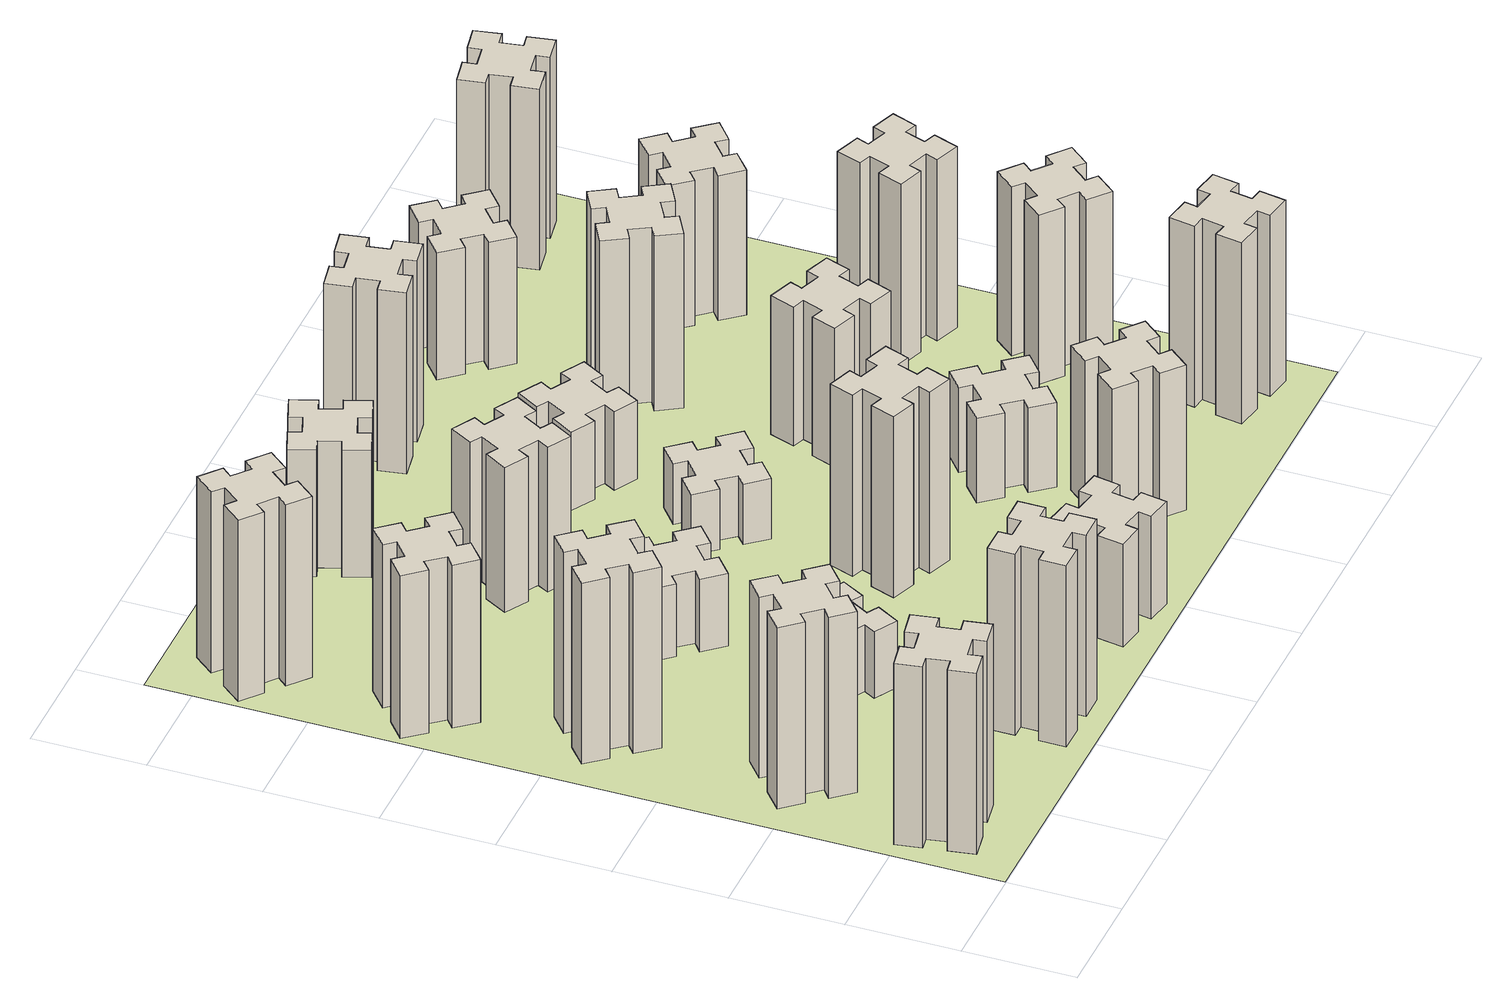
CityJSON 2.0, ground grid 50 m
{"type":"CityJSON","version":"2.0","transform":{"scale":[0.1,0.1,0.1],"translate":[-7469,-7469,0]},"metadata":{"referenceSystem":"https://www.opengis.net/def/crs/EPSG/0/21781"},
"CityObjects":{
"building1":{"type":"Building","attributes":{"class":"1000","function":"1000","usage":"1000","yearOfConstruction":2016,"roofType":"1000","measuredHeight":90,"storeysAboveGround":30,"storeysBelowGround":0},"geometry":[{"type":"Solid","lod":"1","boundaries":[[[[0,1,2,3,4,5,6,7,8,9,10,11,12,13,14,15,16,17,18,19]],[[17,16,20,21]],[[16,15,22,20]],[[15,14,23,22]],[[14,13,24,23]],[[13,12,25,24]],[[12,11,26,25]],[[11,10,27,26]],[[10,9,28,27]],[[9,8,29,28]],[[8,7,30,29]],[[7,6,31,30]],[[6,5,32,31]],[[5,4,33,32]],[[4,3,34,33]],[[3,2,35,34]],[[2,1,36,35]],[[1,0,37,36]],[[0,19,38,37]],[[19,18,39,38]],[[18,17,21,39]],[[24,25,26,27,28,29,30,31,32,33,34,35,36,37,38,39,21,20,22,23]]]]}]},
"building2":{"type":"Building","attributes":{"class":"1000","function":"1000","usage":"1000","yearOfConstruction":2016,"roofType":"1000","measuredHeight":90,"storeysAboveGround":30,"storeysBelowGround":0},"geometry":[{"type":"Solid","lod":"1","boundaries":[[[[40,41,42,43,44,45,46,47,48,49,50,51,52,53,54,55,56,57,58,59]],[[57,56,60,61]],[[56,55,62,60]],[[55,54,63,62]],[[54,53,64,63]],[[53,52,65,64]],[[52,51,66,65]],[[51,50,67,66]],[[50,49,68,67]],[[49,48,69,68]],[[48,47,70,69]],[[47,46,71,70]],[[46,45,72,71]],[[45,44,73,72]],[[44,43,74,73]],[[43,42,75,74]],[[42,41,76,75]],[[41,40,77,76]],[[40,59,78,77]],[[59,58,79,78]],[[58,57,61,79]],[[64,65,66,67,68,69,70,71,72,73,74,75,76,77,78,79,61,60,62,63]]]]}]},
"building3":{"type":"Building","attributes":{"class":"1000","function":"1000","usage":"1000","yearOfConstruction":2016,"roofType":"1000","measuredHeight":90,"storeysAboveGround":30,"storeysBelowGround":0},"geometry":[{"type":"Solid","lod":"1","boundaries":[[[[80,81,82,83,84,85,86,87,88,89,90,91,92,93,94,95,96,97,98,99]],[[97,96,100,101]],[[96,95,102,100]],[[95,94,103,102]],[[94,93,104,103]],[[93,92,105,104]],[[92,91,106,105]],[[91,90,107,106]],[[90,89,108,107]],[[89,88,109,108]],[[88,87,110,109]],[[87,86,111,110]],[[86,85,112,111]],[[85,84,113,112]],[[84,83,114,113]],[[83,82,115,114]],[[82,81,116,115]],[[81,80,117,116]],[[80,99,118,117]],[[99,98,119,118]],[[98,97,101,119]],[[104,105,106,107,108,109,110,111,112,113,114,115,116,117,118,119,101,100,102,103]]]]}]},
"building4":{"type":"Building","attributes":{"class":"1000","function":"1000","usage":"1000","yearOfConstruction":2016,"roofType":"1000","measuredHeight":81,"storeysAboveGround":30,"storeysBelowGround":0},"geometry":[{"type":"Solid","lod":"1","boundaries":[[[[120,121,122,123,124,125,126,127,128,129,130,131,132,133,134,135,136,137,138,139]],[[137,136,140,141]],[[136,135,142,140]],[[135,134,143,142]],[[134,133,144,143]],[[133,132,145,144]],[[132,131,146,145]],[[131,130,147,146]],[[130,129,148,147]],[[129,128,149,148]],[[128,127,150,149]],[[127,126,151,150]],[[126,125,152,151]],[[125,124,153,152]],[[124,123,154,153]],[[123,122,155,154]],[[122,121,156,155]],[[121,120,157,156]],[[120,139,158,157]],[[139,138,159,158]],[[138,137,141,159]],[[144,145,146,147,148,149,150,151,152,153,154,155,156,157,158,159,141,140,142,143]]]]}]},
"building5":{"type":"Building","attributes":{"class":"1000","function":"1000","usage":"1000","yearOfConstruction":2016,"roofType":"1000","measuredHeight":90,"storeysAboveGround":30,"storeysBelowGround":0},"geometry":[{"type":"Solid","lod":"1","boundaries":[[[[160,161,162,163,164,165,166,167,168,169,170,171,172,173,174,175,176,177,178,179]],[[177,176,180,181]],[[176,175,182,180]],[[175,174,183,182]],[[174,173,184,183]],[[173,172,185,184]],[[172,171,186,185]],[[171,170,187,186]],[[170,169,188,187]],[[169,168,189,188]],[[168,167,190,189]],[[167,166,191,190]],[[166,165,192,191]],[[165,164,193,192]],[[164,163,194,193]],[[163,162,195,194]],[[162,161,196,195]],[[161,160,197,196]],[[160,179,198,197]],[[179,178,199,198]],[[178,177,181,199]],[[184,185,186,187,188,189,190,191,192,193,194,195,196,197,198,199,181,180,182,183]]]]}]},
"building6":{"type":"Building","attributes":{"class":"1000","function":"1000","usage":"1000","yearOfConstruction":2016,"roofType":"1000","measuredHeight":90,"storeysAboveGround":30,"storeysBelowGround":0},"geometry":[{"type":"Solid","lod":"1","boundaries":[[[[200,201,202,203,204,205,206,207,208,209,210,211,212,213,214,215,216,217,218,219]],[[217,216,220,221]],[[216,215,222,220]],[[215,214,223,222]],[[214,213,224,223]],[[213,212,225,224]],[[212,211,226,225]],[[211,210,227,226]],[[210,209,228,227]],[[209,208,229,228]],[[208,207,230,229]],[[207,206,231,230]],[[206,205,232,231]],[[205,204,233,232]],[[204,203,234,233]],[[203,202,235,234]],[[202,201,236,235]],[[201,200,237,236]],[[200,219,238,237]],[[219,218,239,238]],[[218,217,221,239]],[[224,225,226,227,228,229,230,231,232,233,234,235,236,237,238,239,221,220,222,223]]]]}]},
"building7":{"type":"Building","attributes":{"class":"1000","function":"1000","usage":"1000","yearOfConstruction":2016,"roofType":"1000","measuredHeight":33,"storeysAboveGround":30,"storeysBelowGround":0},"geometry":[{"type":"Solid","lod":"1","boundaries":[[[[240,241,242,243,244,245,246,247,248,249,250,251,252,253,254,255,256,257,258,259]],[[257,256,260,261]],[[256,255,262,260]],[[255,254,263,262]],[[254,253,264,263]],[[253,252,265,264]],[[252,251,266,265]],[[251,250,267,266]],[[250,249,268,267]],[[249,248,269,268]],[[248,247,270,269]],[[247,246,271,270]],[[246,245,272,271]],[[245,244,273,272]],[[244,243,274,273]],[[243,242,275,274]],[[242,241,276,275]],[[241,240,277,276]],[[240,259,278,277]],[[259,258,279,278]],[[258,257,261,279]],[[264,265,266,267,268,269,270,271,272,273,274,275,276,277,278,279,261,260,262,263]]]]}]},
"building8":{"type":"Building","attributes":{"class":"1000","function":"1000","usage":"1000","yearOfConstruction":2016,"roofType":"1000","measuredHeight":36,"storeysAboveGround":30,"storeysBelowGround":0},"geometry":[{"type":"Solid","lod":"1","boundaries":[[[[280,281,282,283,284,285,286,287,288,289,290,291,292,293,294,295,296,297,298,299]],[[297,296,300,301]],[[296,295,302,300]],[[295,294,303,302]],[[294,293,304,303]],[[293,292,305,304]],[[292,291,306,305]],[[291,290,307,306]],[[290,289,308,307]],[[289,288,309,308]],[[288,287,310,309]],[[287,286,311,310]],[[286,285,312,311]],[[285,284,313,312]],[[284,283,314,313]],[[283,282,315,314]],[[282,281,316,315]],[[281,280,317,316]],[[280,299,318,317]],[[299,298,319,318]],[[298,297,301,319]],[[304,305,306,307,308,309,310,311,312,313,314,315,316,317,318,319,301,300,302,303]]]]}]},
"building9":{"type":"Building","attributes":{"class":"1000","function":"1000","usage":"1000","yearOfConstruction":2016,"roofType":"1000","measuredHeight":51,"storeysAboveGround":30,"storeysBelowGround":0},"geometry":[{"type":"Solid","lod":"1","boundaries":[[[[320,321,322,323,324,325,326,327,328,329,330,331,332,333,334,335,336,337,338,339]],[[337,336,340,341]],[[336,335,342,340]],[[335,334,343,342]],[[334,333,344,343]],[[333,332,345,344]],[[332,331,346,345]],[[331,330,347,346]],[[330,329,348,347]],[[329,328,349,348]],[[328,327,350,349]],[[327,326,351,350]],[[326,325,352,351]],[[325,324,353,352]],[[324,323,354,353]],[[323,322,355,354]],[[322,321,356,355]],[[321,320,357,356]],[[320,339,358,357]],[[339,338,359,358]],[[338,337,341,359]],[[344,345,346,347,348,349,350,351,352,353,354,355,356,357,358,359,341,340,342,343]]]]}]},
"building10":{"type":"Building","attributes":{"class":"1000","function":"1000","usage":"1000","yearOfConstruction":2016,"roofType":"1000","measuredHeight":72,"storeysAboveGround":30,"storeysBelowGround":0},"geometry":[{"type":"Solid","lod":"1","boundaries":[[[[360,361,362,363,364,365,366,367,368,369,370,371,372,373,374,375,376,377,378,379]],[[377,376,380,381]],[[376,375,382,380]],[[375,374,383,382]],[[374,373,384,383]],[[373,372,385,384]],[[372,371,386,385]],[[371,370,387,386]],[[370,369,388,387]],[[369,368,389,388]],[[368,367,390,389]],[[367,366,391,390]],[[366,365,392,391]],[[365,364,393,392]],[[364,363,394,393]],[[363,362,395,394]],[[362,361,396,395]],[[361,360,397,396]],[[360,379,398,397]],[[379,378,399,398]],[[378,377,381,399]],[[384,385,386,387,388,389,390,391,392,393,394,395,396,397,398,399,381,380,382,383]]]]}]},
"building11":{"type":"Building","attributes":{"class":"1000","function":"1000","usage":"1000","yearOfConstruction":2016,"roofType":"1000","measuredHeight":63,"storeysAboveGround":30,"storeysBelowGround":0},"geometry":[{"type":"Solid","lod":"1","boundaries":[[[[400,401,402,403,404,405,406,407,408,409,410,411,412,413,414,415,416,417,418,419]],[[417,416,420,421]],[[416,415,422,420]],[[415,414,423,422]],[[414,413,424,423]],[[413,412,425,424]],[[412,411,426,425]],[[411,410,427,426]],[[410,409,428,427]],[[409,408,429,428]],[[408,407,430,429]],[[407,406,431,430]],[[406,405,432,431]],[[405,404,433,432]],[[404,403,434,433]],[[403,402,435,434]],[[402,401,436,435]],[[401,400,437,436]],[[400,419,438,437]],[[419,418,439,438]],[[418,417,421,439]],[[424,425,426,427,428,429,430,431,432,433,434,435,436,437,438,439,421,420,422,423]]]]}]},
"building12":{"type":"Building","attributes":{"class":"1000","function":"1000","usage":"1000","yearOfConstruction":2016,"roofType":"1000","measuredHeight":90,"storeysAboveGround":30,"storeysBelowGround":0},"geometry":[{"type":"Solid","lod":"1","boundaries":[[[[440,441,442,443,444,445,446,447,448,449,450,451,452,453,454,455,456,457,458,459]],[[457,456,460,461]],[[456,455,462,460]],[[455,454,463,462]],[[454,453,464,463]],[[453,452,465,464]],[[452,451,466,465]],[[451,450,467,466]],[[450,449,468,467]],[[449,448,469,468]],[[448,447,470,469]],[[447,446,471,470]],[[446,445,472,471]],[[445,444,473,472]],[[444,443,474,473]],[[443,442,475,474]],[[442,441,476,475]],[[441,440,477,476]],[[440,459,478,477]],[[459,458,479,478]],[[458,457,461,479]],[[464,465,466,467,468,469,470,471,472,473,474,475,476,477,478,479,461,460,462,463]]]]}]},
"building13":{"type":"Building","attributes":{"class":"1000","function":"1000","usage":"1000","yearOfConstruction":2016,"roofType":"1000","measuredHeight":30,"storeysAboveGround":30,"storeysBelowGround":0},"geometry":[{"type":"Solid","lod":"1","boundaries":[[[[480,481,482,483,484,485,486,487,488,489,490,491,492,493,494,495,496,497,498,499]],[[497,496,500,501]],[[496,495,502,500]],[[495,494,503,502]],[[494,493,504,503]],[[493,492,505,504]],[[492,491,506,505]],[[491,490,507,506]],[[490,489,508,507]],[[489,488,509,508]],[[488,487,510,509]],[[487,486,511,510]],[[486,485,512,511]],[[485,484,513,512]],[[484,483,514,513]],[[483,482,515,514]],[[482,481,516,515]],[[481,480,517,516]],[[480,499,518,517]],[[499,498,519,518]],[[498,497,501,519]],[[504,505,506,507,508,509,510,511,512,513,514,515,516,517,518,519,501,500,502,503]]]]}]},
"building14":{"type":"Building","attributes":{"class":"1000","function":"1000","usage":"1000","yearOfConstruction":2016,"roofType":"1000","measuredHeight":39,"storeysAboveGround":30,"storeysBelowGround":0},"geometry":[{"type":"Solid","lod":"1","boundaries":[[[[520,521,522,523,524,525,526,527,528,529,530,531,532,533,534,535,536,537,538,539]],[[537,536,540,541]],[[536,535,542,540]],[[535,534,543,542]],[[534,533,544,543]],[[533,532,545,544]],[[532,531,546,545]],[[531,530,547,546]],[[530,529,548,547]],[[529,528,549,548]],[[528,527,550,549]],[[527,526,551,550]],[[526,525,552,551]],[[525,524,553,552]],[[524,523,554,553]],[[523,522,555,554]],[[522,521,556,555]],[[521,520,557,556]],[[520,539,558,557]],[[539,538,559,558]],[[538,537,541,559]],[[544,545,546,547,548,549,550,551,552,553,554,555,556,557,558,559,541,540,542,543]]]]}]},
"building15":{"type":"Building","attributes":{"class":"1000","function":"1000","usage":"1000","yearOfConstruction":2016,"roofType":"1000","measuredHeight":72,"storeysAboveGround":30,"storeysBelowGround":0},"geometry":[{"type":"Solid","lod":"1","boundaries":[[[[560,561,562,563,564,565,566,567,568,569,570,571,572,573,574,575,576,577,578,579]],[[577,576,580,581]],[[576,575,582,580]],[[575,574,583,582]],[[574,573,584,583]],[[573,572,585,584]],[[572,571,586,585]],[[571,570,587,586]],[[570,569,588,587]],[[569,568,589,588]],[[568,567,590,589]],[[567,566,591,590]],[[566,565,592,591]],[[565,564,593,592]],[[564,563,594,593]],[[563,562,595,594]],[[562,561,596,595]],[[561,560,597,596]],[[560,579,598,597]],[[579,578,599,598]],[[578,577,581,599]],[[584,585,586,587,588,589,590,591,592,593,594,595,596,597,598,599,581,580,582,583]]]]}]},
"building16":{"type":"Building","attributes":{"class":"1000","function":"1000","usage":"1000","yearOfConstruction":2016,"roofType":"1000","measuredHeight":90,"storeysAboveGround":30,"storeysBelowGround":0},"geometry":[{"type":"Solid","lod":"1","boundaries":[[[[600,601,602,603,604,605,606,607,608,609,610,611,612,613,614,615,616,617,618,619]],[[617,616,620,621]],[[616,615,622,620]],[[615,614,623,622]],[[614,613,624,623]],[[613,612,625,624]],[[612,611,626,625]],[[611,610,627,626]],[[610,609,628,627]],[[609,608,629,628]],[[608,607,630,629]],[[607,606,631,630]],[[606,605,632,631]],[[605,604,633,632]],[[604,603,634,633]],[[603,602,635,634]],[[602,601,636,635]],[[601,600,637,636]],[[600,619,638,637]],[[619,618,639,638]],[[618,617,621,639]],[[624,625,626,627,628,629,630,631,632,633,634,635,636,637,638,639,621,620,622,623]]]]}]},
"building17":{"type":"Building","attributes":{"class":"1000","function":"1000","usage":"1000","yearOfConstruction":2016,"roofType":"1000","measuredHeight":42,"storeysAboveGround":30,"storeysBelowGround":0},"geometry":[{"type":"Solid","lod":"1","boundaries":[[[[640,641,642,643,644,645,646,647,648,649,650,651,652,653,654,655,656,657,658,659]],[[657,656,660,661]],[[656,655,662,660]],[[655,654,663,662]],[[654,653,664,663]],[[653,652,665,664]],[[652,651,666,665]],[[651,650,667,666]],[[650,649,668,667]],[[649,648,669,668]],[[648,647,670,669]],[[647,646,671,670]],[[646,645,672,671]],[[645,644,673,672]],[[644,643,674,673]],[[643,642,675,674]],[[642,641,676,675]],[[641,640,677,676]],[[640,659,678,677]],[[659,658,679,678]],[[658,657,661,679]],[[664,665,666,667,668,669,670,671,672,673,674,675,676,677,678,679,661,660,662,663]]]]}]},
"building18":{"type":"Building","attributes":{"class":"1000","function":"1000","usage":"1000","yearOfConstruction":2016,"roofType":"1000","measuredHeight":69,"storeysAboveGround":30,"storeysBelowGround":0},"geometry":[{"type":"Solid","lod":"1","boundaries":[[[[680,681,682,683,684,685,686,687,688,689,690,691,692,693,694,695,696,697,698,699]],[[697,696,700,701]],[[696,695,702,700]],[[695,694,703,702]],[[694,693,704,703]],[[693,692,705,704]],[[692,691,706,705]],[[691,690,707,706]],[[690,689,708,707]],[[689,688,709,708]],[[688,687,710,709]],[[687,686,711,710]],[[686,685,712,711]],[[685,684,713,712]],[[684,683,714,713]],[[683,682,715,714]],[[682,681,716,715]],[[681,680,717,716]],[[680,699,718,717]],[[699,698,719,718]],[[698,697,701,719]],[[704,705,706,707,708,709,710,711,712,713,714,715,716,717,718,719,701,700,702,703]]]]}]},
"building19":{"type":"Building","attributes":{"class":"1000","function":"1000","usage":"1000","yearOfConstruction":2016,"roofType":"1000","measuredHeight":87,"storeysAboveGround":30,"storeysBelowGround":0},"geometry":[{"type":"Solid","lod":"1","boundaries":[[[[720,721,722,723,724,725,726,727,728,729,730,731,732,733,734,735,736,737,738,739]],[[737,736,740,741]],[[736,735,742,740]],[[735,734,743,742]],[[734,733,744,743]],[[733,732,745,744]],[[732,731,746,745]],[[731,730,747,746]],[[730,729,748,747]],[[729,728,749,748]],[[728,727,750,749]],[[727,726,751,750]],[[726,725,752,751]],[[725,724,753,752]],[[724,723,754,753]],[[723,722,755,754]],[[722,721,756,755]],[[721,720,757,756]],[[720,739,758,757]],[[739,738,759,758]],[[738,737,741,759]],[[744,745,746,747,748,749,750,751,752,753,754,755,756,757,758,759,741,740,742,743]]]]}]},
"building20":{"type":"Building","attributes":{"class":"1000","function":"1000","usage":"1000","yearOfConstruction":2016,"roofType":"1000","measuredHeight":90,"storeysAboveGround":30,"storeysBelowGround":0},"geometry":[{"type":"Solid","lod":"1","boundaries":[[[[760,761,762,763,764,765,766,767,768,769,770,771,772,773,774,775,776,777,778,779]],[[777,776,780,781]],[[776,775,782,780]],[[775,774,783,782]],[[774,773,784,783]],[[773,772,785,784]],[[772,771,786,785]],[[771,770,787,786]],[[770,769,788,787]],[[769,768,789,788]],[[768,767,790,789]],[[767,766,791,790]],[[766,765,792,791]],[[765,764,793,792]],[[764,763,794,793]],[[763,762,795,794]],[[762,761,796,795]],[[761,760,797,796]],[[760,779,798,797]],[[779,778,799,798]],[[778,777,781,799]],[[784,785,786,787,788,789,790,791,792,793,794,795,796,797,798,799,781,780,782,783]]]]}]},
"building21":{"type":"Building","attributes":{"class":"1000","function":"1000","usage":"1000","yearOfConstruction":2016,"roofType":"1000","measuredHeight":63,"storeysAboveGround":30,"storeysBelowGround":0},"geometry":[{"type":"Solid","lod":"1","boundaries":[[[[800,801,802,803,804,805,806,807,808,809,810,811,812,813,814,815,816,817,818,819]],[[817,816,820,821]],[[816,815,822,820]],[[815,814,823,822]],[[814,813,824,823]],[[813,812,825,824]],[[812,811,826,825]],[[811,810,827,826]],[[810,809,828,827]],[[809,808,829,828]],[[808,807,830,829]],[[807,806,831,830]],[[806,805,832,831]],[[805,804,833,832]],[[804,803,834,833]],[[803,802,835,834]],[[802,801,836,835]],[[801,800,837,836]],[[800,819,838,837]],[[819,818,839,838]],[[818,817,821,839]],[[824,825,826,827,828,829,830,831,832,833,834,835,836,837,838,839,821,820,822,823]]]]}]},
"building22":{"type":"Building","attributes":{"class":"1000","function":"1000","usage":"1000","yearOfConstruction":2016,"roofType":"1000","measuredHeight":84,"storeysAboveGround":30,"storeysBelowGround":0},"geometry":[{"type":"Solid","lod":"1","boundaries":[[[[840,841,842,843,844,845,846,847,848,849,850,851,852,853,854,855,856,857,858,859]],[[857,856,860,861]],[[856,855,862,860]],[[855,854,863,862]],[[854,853,864,863]],[[853,852,865,864]],[[852,851,866,865]],[[851,850,867,866]],[[850,849,868,867]],[[849,848,869,868]],[[848,847,870,869]],[[847,846,871,870]],[[846,845,872,871]],[[845,844,873,872]],[[844,843,874,873]],[[843,842,875,874]],[[842,841,876,875]],[[841,840,877,876]],[[840,859,878,877]],[[859,858,879,878]],[[858,857,861,879]],[[864,865,866,867,868,869,870,871,872,873,874,875,876,877,878,879,861,860,862,863]]]]}]},
"building23":{"type":"Building","attributes":{"class":"1000","function":"1000","usage":"1000","yearOfConstruction":2016,"roofType":"1000","measuredHeight":90,"storeysAboveGround":30,"storeysBelowGround":0},"geometry":[{"type":"Solid","lod":"1","boundaries":[[[[880,881,882,883,884,885,886,887,888,889,890,891,892,893,894,895,896,897,898,899]],[[897,896,900,901]],[[896,895,902,900]],[[895,894,903,902]],[[894,893,904,903]],[[893,892,905,904]],[[892,891,906,905]],[[891,890,907,906]],[[890,889,908,907]],[[889,888,909,908]],[[888,887,910,909]],[[887,886,911,910]],[[886,885,912,911]],[[885,884,913,912]],[[884,883,914,913]],[[883,882,915,914]],[[882,881,916,915]],[[881,880,917,916]],[[880,899,918,917]],[[899,898,919,918]],[[898,897,901,919]],[[904,905,906,907,908,909,910,911,912,913,914,915,916,917,918,919,901,900,902,903]]]]}]},
"building24":{"type":"Building","attributes":{"class":"1000","function":"1000","usage":"1000","yearOfConstruction":2016,"roofType":"1000","measuredHeight":72,"storeysAboveGround":30,"storeysBelowGround":0},"geometry":[{"type":"Solid","lod":"1","boundaries":[[[[920,921,922,923,924,925,926,927,928,929,930,931,932,933,934,935,936,937,938,939]],[[937,936,940,941]],[[936,935,942,940]],[[935,934,943,942]],[[934,933,944,943]],[[933,932,945,944]],[[932,931,946,945]],[[931,930,947,946]],[[930,929,948,947]],[[929,928,949,948]],[[928,927,950,949]],[[927,926,951,950]],[[926,925,952,951]],[[925,924,953,952]],[[924,923,954,953]],[[923,922,955,954]],[[922,921,956,955]],[[921,920,957,956]],[[920,939,958,957]],[[939,938,959,958]],[[938,937,941,959]],[[944,945,946,947,948,949,950,951,952,953,954,955,956,957,958,959,941,940,942,943]]]]}]},
"building25":{"type":"Building","attributes":{"class":"1000","function":"1000","usage":"1000","yearOfConstruction":2016,"roofType":"1000","measuredHeight":90,"storeysAboveGround":30,"storeysBelowGround":0},"geometry":[{"type":"Solid","lod":"1","boundaries":[[[[960,961,962,963,964,965,966,967,968,969,970,971,972,973,974,975,976,977,978,979]],[[977,976,980,981]],[[976,975,982,980]],[[975,974,983,982]],[[974,973,984,983]],[[973,972,985,984]],[[972,971,986,985]],[[971,970,987,986]],[[970,969,988,987]],[[969,968,989,988]],[[968,967,990,989]],[[967,966,991,990]],[[966,965,992,991]],[[965,964,993,992]],[[964,963,994,993]],[[963,962,995,994]],[[962,961,996,995]],[[961,960,997,996]],[[960,979,998,997]],[[979,978,999,998]],[[978,977,981,999]],[[984,985,986,987,988,989,990,991,992,993,994,995,996,997,998,999,981,980,982,983]]]]}]},
"landuse1":{"type":"LandUse","attributes":{"name":"plot1","function":"1010"},"geometry":[{"type":"MultiSurface","lod":"1","boundaries":[[[1000,1001,1002,1003]]]}]}
},
"vertices":[
[305,492,0],[207,475,0],[197,534,0],[78,513,0],[99,395,0],[158,405,0],[176,307,0],[117,297,0],[137,178,0],[256,199,0],[245,258,0],[344,276,0],[354,217,0],[472,237,0],[451,356,0],[392,345,0],[375,444,0],[434,454,0],[413,572,0],[295,551,0],[375,444,900],[434,454,900],[392,345,900],[451,356,900],[472,237,900],[354,217,900],[344,276,900],[245,258,900],[256,199,900],[137,178,900],[117,297,900],[176,307,900],[158,405,900],[99,395,900],[78,513,900],[197,534,900],[207,475,900],[305,492,900],[295,551,900],[413,572,900],
[492,1048,0],[427,1124,0],[473,1163,0],[396,1255,0],[304,1178,0],[343,1132,0],[266,1067,0],[228,1113,0],[136,1036,0],[213,944,0],[259,983,0],[323,906,0],[277,868,0],[354,776,0],[446,853,0],[408,899,0],[484,963,0],[523,917,0],[615,994,0],[538,1086,0],[484,963,900],[523,917,900],[408,899,900],[446,853,900],[354,776,900],[277,868,900],[323,906,900],[259,983,900],[213,944,900],[136,1036,900],[228,1113,900],[266,1067,900],[343,1132,900],[304,1178,900],[396,1255,900],[473,1163,900],[427,1124,900],[492,1048,900],[538,1086,900],[615,994,900],
[492,1888,0],[427,1964,0],[473,2003,0],[396,2095,0],[304,2018,0],[343,1972,0],[266,1907,0],[228,1953,0],[136,1876,0],[213,1784,0],[259,1823,0],[323,1746,0],[277,1708,0],[354,1616,0],[446,1693,0],[408,1739,0],[484,1803,0],[523,1757,0],[615,1834,0],[538,1926,0],[484,1803,900],[523,1757,900],[408,1739,900],[446,1693,900],[354,1616,900],[277,1708,900],[323,1746,900],[259,1823,900],[213,1784,900],[136,1876,900],[228,1953,900],[266,1907,900],[343,1972,900],[304,2018,900],[396,2095,900],[473,2003,900],[427,1964,900],[492,1888,900],[538,1926,900],[615,1834,900],
[243,2712,0],[166,2647,0],[128,2693,0],[36,2616,0],[113,2524,0],[159,2563,0],[223,2486,0],[177,2448,0],[254,2356,0],[346,2433,0],[308,2479,0],[384,2543,0],[423,2497,0],[515,2574,0],[438,2666,0],[392,2628,0],[327,2704,0],[373,2743,0],[296,2835,0],[204,2758,0],[327,2704,810],[373,2743,810],[392,2628,810],[438,2666,810],[515,2574,810],[423,2497,810],[384,2543,810],[308,2479,810],[346,2433,810],[254,2356,810],[177,2448,810],[223,2486,810],[159,2563,810],[113,2524,810],[36,2616,810],[128,2693,810],[166,2647,810],[243,2712,810],[204,2758,810],[296,2835,810],
[1225,225,0],[1225,325,0],[1285,325,0],[1285,445,0],[1165,445,0],[1165,385,0],[1065,385,0],[1065,445,0],[945,445,0],[945,325,0],[1005,325,0],[1005,225,0],[945,225,0],[945,105,0],[1065,105,0],[1065,165,0],[1165,165,0],[1165,105,0],[1285,105,0],[1285,225,0],[1165,165,900],[1165,105,900],[1065,165,900],[1065,105,900],[945,105,900],[945,225,900],[1005,225,900],[1005,325,900],[945,325,900],[945,445,900],[1065,445,900],[1065,385,900],[1165,385,900],[1165,445,900],[1285,445,900],[1285,325,900],[1225,325,900],[1225,225,900],[1285,225,900],[1285,105,900],
[384,3387,0],[308,3452,0],[346,3498,0],[254,3575,0],[177,3483,0],[223,3444,0],[159,3368,0],[113,3406,0],[36,3314,0],[128,3237,0],[166,3283,0],[243,3219,0],[204,3173,0],[296,3096,0],[373,3188,0],[327,3226,0],[392,3303,0],[438,3264,0],[515,3356,0],[423,3433,0],[392,3303,900],[438,3264,900],[327,3226,900],[373,3188,900],[296,3096,900],[204,3173,900],[243,3219,900],[166,3283,900],[128,3237,900],[36,3314,900],[113,3406,900],[159,3368,900],[223,3444,900],[177,3483,900],[254,3575,900],[346,3498,900],[308,3452,900],[384,3387,900],[423,3433,900],[515,3356,900],
[1086,1017,0],[1136,1104,0],[1188,1074,0],[1248,1178,0],[1144,1238,0],[1114,1186,0],[1027,1236,0],[1057,1288,0],[953,1348,0],[893,1244,0],[945,1214,0],[895,1127,0],[843,1157,0],[783,1053,0],[887,993,0],[917,1045,0],[1004,995,0],[974,943,0],[1078,883,0],[1138,987,0],[1004,995,330],[974,943,330],[917,1045,330],[887,993,330],[783,1053,330],[843,1157,330],[895,1127,330],[945,1214,330],[893,1244,330],[953,1348,330],[1057,1288,330],[1027,1236,330],[1114,1186,330],[1144,1238,330],[1248,1178,330],[1188,1074,330],[1136,1104,330],[1086,1017,330],[1138,987,330],[1078,883,330],
[1083,1972,0],[1006,1907,0],[968,1953,0],[876,1876,0],[953,1784,0],[999,1823,0],[1063,1746,0],[1017,1708,0],[1094,1616,0],[1186,1693,0],[1148,1739,0],[1224,1803,0],[1263,1757,0],[1355,1834,0],[1278,1926,0],[1232,1888,0],[1167,1964,0],[1213,2003,0],[1136,2095,0],[1044,2018,0],[1167,1964,360],[1213,2003,360],[1232,1888,360],[1278,1926,360],[1355,1834,360],[1263,1757,360],[1224,1803,360],[1148,1739,360],[1186,1693,360],[1094,1616,360],[1017,1708,360],[1063,1746,360],[999,1823,360],[953,1784,360],[876,1876,360],[968,1953,360],[1006,1907,360],[1083,1972,360],[1044,2018,360],[1136,2095,360],
[1756,344,0],[1738,245,0],[1679,256,0],[1658,137,0],[1777,117,0],[1787,176,0],[1885,158,0],[1875,99,0],[1993,78,0],[2014,197,0],[1955,207,0],[1972,305,0],[2031,295,0],[2052,413,0],[1934,434,0],[1924,375,0],[1825,392,0],[1836,451,0],[1717,472,0],[1697,354,0],[1825,392,510],[1836,451,510],[1924,375,510],[1934,434,510],[2052,413,510],[2031,295,510],[1972,305,510],[1955,207,510],[2014,197,510],[1993,78,510],[1875,99,510],[1885,158,510],[1787,176,510],[1777,117,510],[1658,137,510],[1679,256,510],[1738,245,510],[1756,344,510],[1697,354,510],[1717,472,510],
[1314,2666,0],[1227,2716,0],[1257,2768,0],[1153,2828,0],[1093,2724,0],[1145,2694,0],[1095,2607,0],[1043,2637,0],[983,2533,0],[1087,2473,0],[1117,2525,0],[1204,2475,0],[1174,2423,0],[1278,2363,0],[1338,2467,0],[1286,2497,0],[1336,2584,0],[1388,2554,0],[1448,2658,0],[1344,2718,0],[1336,2584,720],[1388,2554,720],[1286,2497,720],[1338,2467,720],[1278,2363,720],[1174,2423,720],[1204,2475,720],[1117,2525,720],[1087,2473,720],[983,2533,720],[1043,2637,720],[1095,2607,720],[1145,2694,720],[1093,2724,720],[1153,2828,720],[1257,2768,720],[1227,2716,720],[1314,2666,720],[1344,2718,720],[1448,2658,720],
[1125,3456,0],[1031,3422,0],[1010,3478,0],[897,3437,0],[939,3324,0],[995,3345,0],[1029,3251,0],[973,3230,0],[1014,3117,0],[1127,3159,0],[1106,3215,0],[1200,3249,0],[1220,3193,0],[1333,3234,0],[1292,3347,0],[1236,3326,0],[1202,3420,0],[1258,3440,0],[1217,3553,0],[1104,3512,0],[1202,3420,630],[1258,3440,630],[1236,3326,630],[1292,3347,630],[1333,3234,630],[1220,3193,630],[1200,3249,630],[1106,3215,630],[1127,3159,630],[1014,3117,630],[973,3230,630],[1029,3251,630],[995,3345,630],[939,3324,630],[897,3437,630],[1010,3478,630],[1031,3422,630],[1125,3456,630],[1104,3512,630],[1217,3553,630],
[1769,1300,0],[1735,1206,0],[1679,1227,0],[1637,1114,0],[1750,1073,0],[1771,1129,0],[1865,1095,0],[1844,1039,0],[1957,997,0],[1998,1110,0],[1942,1131,0],[1976,1225,0],[2032,1204,0],[2073,1317,0],[1960,1358,0],[1940,1302,0],[1846,1336,0],[1867,1392,0],[1754,1433,0],[1713,1320,0],[1846,1336,900],[1867,1392,900],[1940,1302,900],[1960,1358,900],[2073,1317,900],[2032,1204,900],[1976,1225,900],[1942,1131,900],[1998,1110,900],[1957,997,900],[1844,1039,900],[1865,1095,900],[1771,1129,900],[1750,1073,900],[1637,1114,900],[1679,1227,900],[1735,1206,900],[1769,1300,900],[1713,1320,900],[1754,1433,900],
[1972,1988,0],[1907,2064,0],[1953,2103,0],[1876,2195,0],[1784,2118,0],[1823,2072,0],[1746,2007,0],[1708,2053,0],[1616,1976,0],[1693,1884,0],[1739,1923,0],[1803,1846,0],[1757,1808,0],[1834,1716,0],[1926,1793,0],[1888,1839,0],[1964,1903,0],[2003,1857,0],[2095,1934,0],[2018,2026,0],[1964,1903,300],[2003,1857,300],[1888,1839,300],[1926,1793,300],[1834,1716,300],[1757,1808,300],[1803,1846,300],[1739,1923,300],[1693,1884,300],[1616,1976,300],[1708,2053,300],[1746,2007,300],[1823,2072,300],[1784,2118,300],[1876,2195,300],[1953,2103,300],[1907,2064,300],[1972,1988,300],[2018,2026,300],[2095,1934,300],
[2026,2497,0],[2076,2584,0],[2128,2554,0],[2188,2658,0],[2084,2718,0],[2054,2666,0],[1967,2716,0],[1997,2768,0],[1893,2828,0],[1833,2724,0],[1885,2694,0],[1835,2607,0],[1783,2637,0],[1723,2533,0],[1827,2473,0],[1857,2525,0],[1944,2475,0],[1914,2423,0],[2018,2363,0],[2078,2467,0],[1944,2475,390],[1914,2423,390],[1857,2525,390],[1827,2473,390],[1723,2533,390],[1783,2637,390],[1835,2607,390],[1885,2694,390],[1833,2724,390],[1893,2828,390],[1997,2768,390],[1967,2716,390],[2054,2666,390],[2084,2718,390],[2188,2658,390],[2128,2554,390],[2076,2584,390],[2026,2497,390],[2078,2467,390],[2018,2363,390],
[2486,423,0],[2563,359,0],[2524,313,0],[2616,236,0],[2693,328,0],[2647,366,0],[2712,443,0],[2758,404,0],[2835,496,0],[2743,573,0],[2704,527,0],[2628,592,0],[2666,638,0],[2574,715,0],[2497,623,0],[2543,584,0],[2479,508,0],[2433,546,0],[2356,454,0],[2448,377,0],[2479,508,720],[2433,546,720],[2543,584,720],[2497,623,720],[2574,715,720],[2666,638,720],[2628,592,720],[2704,527,720],[2743,573,720],[2835,496,720],[2758,404,720],[2712,443,720],[2647,366,720],[2693,328,720],[2616,236,720],[2524,313,720],[2563,359,720],[2486,423,720],[2448,377,720],[2356,454,720],
[1885,3552,0],[1787,3535,0],[1777,3594,0],[1658,3573,0],[1679,3455,0],[1738,3465,0],[1756,3367,0],[1697,3357,0],[1717,3238,0],[1836,3259,0],[1825,3318,0],[1924,3336,0],[1934,3277,0],[2052,3297,0],[2031,3416,0],[1972,3405,0],[1955,3504,0],[2014,3514,0],[1993,3632,0],[1875,3611,0],[1955,3504,900],[2014,3514,900],[1972,3405,900],[2031,3416,900],[2052,3297,900],[1934,3277,900],[1924,3336,900],[1825,3318,900],[1836,3259,900],[1717,3238,900],[1697,3357,900],[1756,3367,900],[1738,3465,900],[1679,3455,900],[1658,3573,900],[1777,3594,900],[1787,3535,900],[1885,3552,900],[1875,3611,900],[1993,3632,900],
[2563,1132,0],[2486,1067,0],[2448,1113,0],[2356,1036,0],[2433,944,0],[2479,983,0],[2543,906,0],[2497,868,0],[2574,776,0],[2666,853,0],[2628,899,0],[2704,963,0],[2743,917,0],[2835,994,0],[2758,1086,0],[2712,1048,0],[2647,1124,0],[2693,1163,0],[2616,1255,0],[2524,1178,0],[2647,1124,420],[2693,1163,420],[2712,1048,420],[2758,1086,420],[2835,994,420],[2743,917,420],[2704,963,420],[2628,899,420],[2666,853,420],[2574,776,420],[2497,868,420],[2543,906,420],[2479,983,420],[2433,944,420],[2356,1036,420],[2448,1113,420],[2486,1067,420],[2563,1132,420],[2524,1178,420],[2616,1255,420],
[2682,1671,0],[2716,1765,0],[2772,1744,0],[2813,1857,0],[2700,1898,0],[2680,1842,0],[2586,1876,0],[2607,1932,0],[2494,1973,0],[2453,1860,0],[2509,1840,0],[2475,1746,0],[2419,1767,0],[2377,1654,0],[2490,1613,0],[2511,1669,0],[2605,1635,0],[2584,1579,0],[2697,1537,0],[2738,1650,0],[2605,1635,690],[2584,1579,690],[2511,1669,690],[2490,1613,690],[2377,1654,690],[2419,1767,690],[2475,1746,690],[2509,1840,690],[2453,1860,690],[2494,1973,690],[2607,1932,690],[2586,1876,690],[2680,1842,690],[2700,1898,690],[2813,1857,690],[2772,1744,690],[2716,1765,690],[2682,1671,690],[2738,1650,690],[2697,1537,690],
[2607,2475,0],[2694,2525,0],[2724,2473,0],[2828,2533,0],[2768,2637,0],[2716,2607,0],[2666,2694,0],[2718,2724,0],[2658,2828,0],[2554,2768,0],[2584,2716,0],[2497,2666,0],[2467,2718,0],[2363,2658,0],[2423,2554,0],[2475,2584,0],[2525,2497,0],[2473,2467,0],[2533,2363,0],[2637,2423,0],[2525,2497,870],[2473,2467,870],[2475,2584,870],[2423,2554,870],[2363,2658,870],[2467,2718,870],[2497,2666,870],[2584,2716,870],[2554,2768,870],[2658,2828,870],[2718,2724,870],[2666,2694,870],[2716,2607,870],[2768,2637,870],[2828,2533,870],[2724,2473,870],[2694,2525,870],[2607,2475,870],[2637,2423,870],[2533,2363,870],
[3504,475,0],[3405,492,0],[3416,551,0],[3297,572,0],[3277,454,0],[3336,444,0],[3318,345,0],[3259,356,0],[3238,237,0],[3357,217,0],[3367,276,0],[3465,258,0],[3455,199,0],[3573,178,0],[3594,297,0],[3535,307,0],[3552,405,0],[3611,395,0],[3632,513,0],[3514,534,0],[3552,405,900],[3611,395,900],[3535,307,900],[3594,297,900],[3573,178,900],[3455,199,900],[3465,258,900],[3367,276,900],[3357,217,900],[3238,237,900],[3259,356,900],[3318,345,900],[3336,444,900],[3277,454,900],[3297,572,900],[3416,551,900],[3405,492,900],[3504,475,900],[3514,534,900],[3632,513,900],
[2712,3368,0],[2647,3444,0],[2693,3483,0],[2616,3575,0],[2524,3498,0],[2563,3452,0],[2486,3387,0],[2448,3433,0],[2356,3356,0],[2433,3264,0],[2479,3303,0],[2543,3226,0],[2497,3188,0],[2574,3096,0],[2666,3173,0],[2628,3219,0],[2704,3283,0],[2743,3237,0],[2835,3314,0],[2758,3406,0],[2704,3283,630],[2743,3237,630],[2628,3219,630],[2666,3173,630],[2574,3096,630],[2497,3188,630],[2543,3226,630],[2479,3303,630],[2433,3264,630],[2356,3356,630],[2448,3433,630],[2486,3387,630],[2563,3452,630],[2524,3498,630],[2616,3575,630],[2693,3483,630],[2647,3444,630],[2712,3368,630],[2758,3406,630],[2835,3314,630],
[3487,1006,0],[3552,1083,0],[3598,1044,0],[3675,1136,0],[3583,1213,0],[3544,1167,0],[3468,1232,0],[3506,1278,0],[3414,1355,0],[3337,1263,0],[3383,1224,0],[3319,1148,0],[3273,1186,0],[3196,1094,0],[3288,1017,0],[3326,1063,0],[3403,999,0],[3364,953,0],[3456,876,0],[3533,968,0],[3403,999,840],[3364,953,840],[3326,1063,840],[3288,1017,840],[3196,1094,840],[3273,1186,840],[3319,1148,840],[3383,1224,840],[3337,1263,840],[3414,1355,840],[3506,1278,840],[3468,1232,840],[3544,1167,840],[3583,1213,840],[3675,1136,840],[3598,1044,840],[3552,1083,840],[3487,1006,840],[3533,968,840],[3456,876,840],
[3420,1842,0],[3326,1876,0],[3347,1932,0],[3234,1973,0],[3193,1860,0],[3249,1840,0],[3215,1746,0],[3159,1767,0],[3117,1654,0],[3230,1613,0],[3251,1669,0],[3345,1635,0],[3324,1579,0],[3437,1537,0],[3478,1650,0],[3422,1671,0],[3456,1765,0],[3512,1744,0],[3553,1857,0],[3440,1898,0],[3456,1765,900],[3512,1744,900],[3422,1671,900],[3478,1650,900],[3437,1537,900],[3324,1579,900],[3345,1635,900],[3251,1669,900],[3230,1613,900],[3117,1654,900],[3159,1767,900],[3215,1746,900],[3249,1840,900],[3193,1860,900],[3234,1973,900],[3347,1932,900],[3326,1876,900],[3420,1842,900],[3440,1898,900],[3553,1857,900],
[3119,2563,0],[3183,2486,0],[3137,2448,0],[3214,2356,0],[3306,2433,0],[3268,2479,0],[3344,2543,0],[3383,2497,0],[3475,2574,0],[3398,2666,0],[3352,2628,0],[3287,2704,0],[3333,2743,0],[3256,2835,0],[3164,2758,0],[3203,2712,0],[3126,2647,0],[3088,2693,0],[2996,2616,0],[3073,2524,0],[3126,2647,720],[3088,2693,720],[3203,2712,720],[3164,2758,720],[3256,2835,720],[3333,2743,720],[3287,2704,720],[3352,2628,720],[3398,2666,720],[3475,2574,720],[3383,2497,720],[3344,2543,720],[3268,2479,720],[3306,2433,720],[3214,2356,720],[3137,2448,720],[3183,2486,720],[3119,2563,720],[3073,2524,720],[2996,2616,720],
[3218,3465,0],[3236,3367,0],[3177,3357,0],[3197,3238,0],[3316,3259,0],[3305,3318,0],[3404,3336,0],[3414,3277,0],[3532,3297,0],[3511,3416,0],[3452,3405,0],[3435,3504,0],[3494,3514,0],[3473,3632,0],[3355,3611,0],[3365,3552,0],[3267,3535,0],[3257,3594,0],[3138,3573,0],[3159,3455,0],[3267,3535,900],[3257,3594,900],[3365,3552,900],[3355,3611,900],[3473,3632,900],[3494,3514,900],[3435,3504,900],[3452,3405,900],[3511,3416,900],[3532,3297,900],[3414,3277,900],[3404,3336,900],[3305,3318,900],[3316,3259,900],[3197,3238,900],[3177,3357,900],[3236,3367,900],[3218,3465,900],[3159,3455,900],[3138,3573,900],
[5,3705,0],[3705,3705,0],[3705,5,0],[5,5,0]
]}
